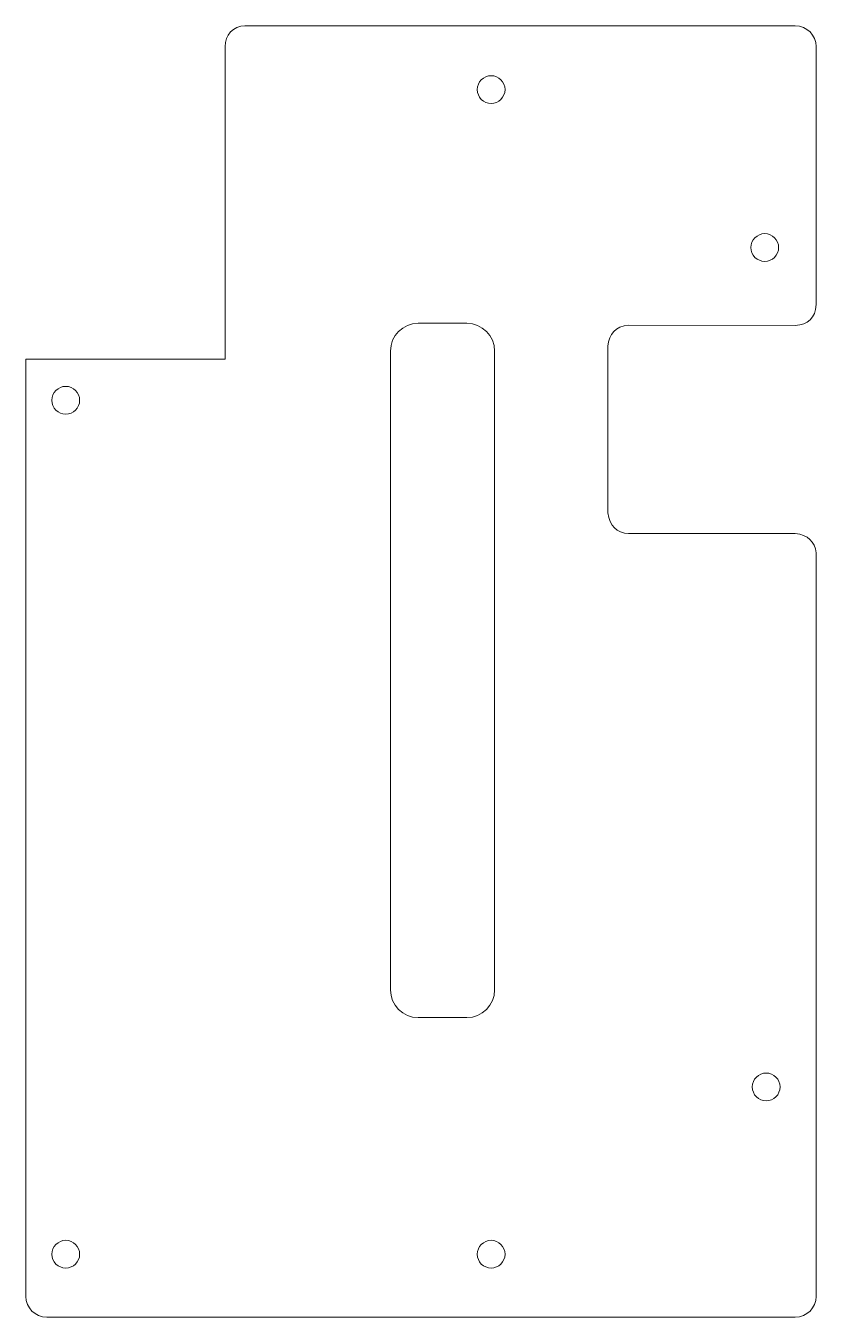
# Model space of a CAD drawing. Header units: millimetres. Extents: x -54 to 60, y -96 to 90.
import ezdxf

# ---------------------------------------------------------------- set-up
doc = ezdxf.new("R2010")
doc.units = ezdxf.units.MM
doc.header["$MEASUREMENT"] = 0
doc.layers.add('Layer 1', color=7, linetype='Continuous')

msp = doc.modelspace()

# ---------------------------------------------------------------- linework, layer by layer
at = {"layer": 'Layer 1', "color": 250, "lineweight": 18}
for centre in [(12.7033, 81.0358), (52.1054, 58.2823), (-48.5465, 36.2859), (52.3054, -62.6175), (-48.5465, -86.714), (12.7033, -86.714)]:
    msp.add_ellipse(centre, major_axis=(0, 2), ratio=1, dxfattribs=at)
for points, knots in [([(-51.2966, -95.7841), (-51.2966, -95.7841), (56.5054, -95.7841), (56.5054, -95.7841), (56.5054, -95.7841), (58.1554, -95.7841), (59.5054, -94.4341), (59.5054, -92.7846), (59.5054, -92.7846), (59.5054, -92.7846), (59.5054, 11.5164), (59.5054, 11.5164), (59.5054, 11.5164), (59.5054, 11.5164), (59.5054, 14.2994), (59.5054, 14.2994), (59.5054, 14.2994), (59.311, 15.961), (58.3035, 16.8818), (56.5054, 17.0824), (56.5054, 17.0824), (56.5054, 17.0824), (32.5054, 17.0824), (32.5054, 17.0824), (32.5054, 17.0824), (30.8053, 17.1955), (29.7513, 18.1269), (29.5054, 20.0824), (29.5054, 20.0824), (29.5054, 20.0824), (29.5054, 44.0824), (29.5054, 44.0824), (29.5054, 44.0824), (29.6668, 45.8701), (30.5972, 46.9353), (32.5054, 47.0824), (32.5054, 47.0824), (32.5054, 47.0824), (56.5054, 47.0647), (56.5054, 47.0647), (56.5054, 47.0647), (58.3261, 47.1944), (59.4135, 48.1021), (59.5054, 50.0663), (59.5054, 50.0663), (59.5054, 50.0663), (59.5054, 87.2164), (59.5054, 87.2164), (59.5054, 87.2164), (59.5054, 88.8659), (58.1548, 90.2159), (56.5054, 90.2159), (56.5054, 90.2159), (56.5054, 90.2159), (-22.7591, 90.2159), (-22.7591, 90.2159), (-22.7591, 90.2159), (-24.4087, 90.2159), (-25.6166, 88.865), (-25.6166, 87.2159), (-25.6166, 87.2159), (-25.6166, 87.2159), (-25.6166, 42.2259), (-25.6166, 42.2259), (-25.6166, 42.2259), (-25.6166, 42.2259), (-54.2966, 42.2259), (-54.2966, 42.2259), (-54.2966, 42.2259), (-54.2966, 42.2259), (-54.2966, -92.7846), (-54.2966, -92.7846), (-54.2966, -92.7846), (-54.2966, -94.4338), (-52.9466, -95.7841), (-51.2966, -95.7841)], [0, 0, 0, 0, 0.05, 0.05, 0.05, 0.05, 0.1, 0.1, 0.1, 0.1, 0.15, 0.15, 0.15, 0.15, 0.2, 0.2, 0.2, 0.2, 0.25, 0.25, 0.25, 0.25, 0.3, 0.3, 0.3, 0.3, 0.35, 0.35, 0.35, 0.35, 0.4, 0.4, 0.4, 0.4, 0.45, 0.45, 0.45, 0.45, 0.5, 0.5, 0.5, 0.5, 0.55, 0.55, 0.55, 0.55, 0.6, 0.6, 0.6, 0.6, 0.65, 0.65, 0.65, 0.65, 0.7, 0.7, 0.7, 0.7, 0.75, 0.75, 0.75, 0.75, 0.8, 0.8, 0.8, 0.8, 0.85, 0.85, 0.85, 0.85, 0.9, 0.9, 0.9, 0.9, 1, 1, 1, 1]), ([(2.2034, 47.3685), (2.2034, 47.3685), (9.2034, 47.3685), (9.2034, 47.3685), (9.2034, 47.3685), (11.4034, 47.3685), (13.2034, 45.5685), (13.2034, 43.3685), (13.2034, 43.3685), (13.2034, 43.3685), (13.2034, -48.6315), (13.2034, -48.6315), (13.2034, -48.6315), (13.2034, -50.8315), (11.4034, -52.6315), (9.2034, -52.6315), (9.2034, -52.6315), (9.2034, -52.6315), (2.2034, -52.6315), (2.2034, -52.6315), (2.2034, -52.6315), (0.0034, -52.6315), (-1.7966, -50.8315), (-1.7966, -48.6315), (-1.7966, -48.6315), (-1.7966, -48.6315), (-1.7966, 43.3685), (-1.7966, 43.3685), (-1.7966, 43.3685), (-1.7966, 45.5685), (0.0034, 47.3685), (2.2034, 47.3685)], [0, 0, 0, 0, 0.11111111, 0.11111111, 0.11111111, 0.11111111, 0.22222222, 0.22222222, 0.22222222, 0.22222222, 0.33333333, 0.33333333, 0.33333333, 0.33333333, 0.44444444, 0.44444444, 0.44444444, 0.44444444, 0.55555556, 0.55555556, 0.55555556, 0.55555556, 0.66666667, 0.66666667, 0.66666667, 0.66666667, 0.77777778, 0.77777778, 0.77777778, 0.77777778, 1, 1, 1, 1])]:
    msp.add_open_spline(points, degree=3, knots=knots, dxfattribs=at)

doc.saveas('drawing.dxf')
